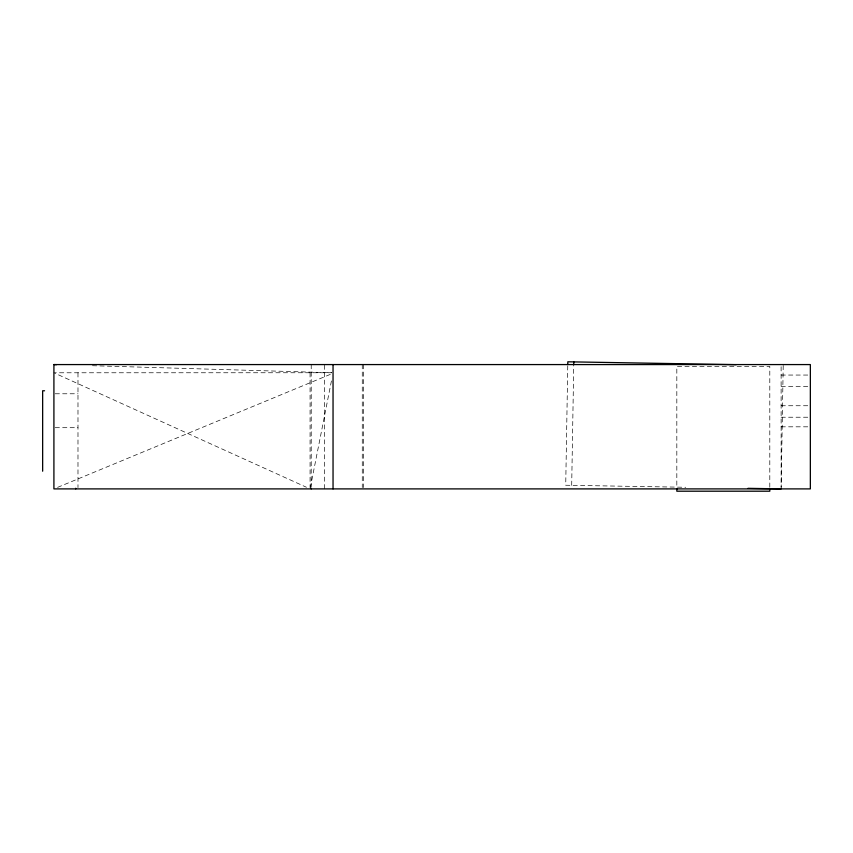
<?xml version="1.0" encoding="UTF-8"?>
<svg xmlns="http://www.w3.org/2000/svg" width="853" height="853" viewBox="0 0 853 853"><rect width="100%" height="100%" fill="white"/><g stroke="black" fill="none" stroke-linecap="round" stroke-linejoin="round"><path stroke-width="0.64" stroke-dasharray="4.26 3.2" d="M567.757 365.788L565.72 485.24L685.684 487.276M571.691 485.336L573.749 364.562M783.214 365.468L781.145 487.564L781.113 365.425M310.343 487.585L331.497 380.619M57.599 487.372L331.7 373.806M781.113 375.053L809.017 375.053M781.113 386.548L809.017 386.548M55.178 393.777L77.986 393.777M781.113 405.74L809.017 405.74M781.113 417.224L809.017 417.224M781.113 426.82L809.017 426.82M55.178 427.694L77.986 427.694M92.455 365.713L331.71 372.75L53.91 372.782L306.451 487.255M769.801 487.212L769.801 366.438L676.824 366.438L676.824 487.212M363.389 364.572L363.389 487.575M362.269 364.572L362.269 487.575M324.641 365.137L324.641 488.897M311.217 364.572L311.217 486.946M310.076 372.782L310.076 487.575M77.986 372.782L77.986 487.575"/><path stroke-width="1.28" d="M567.778 364.455L567.821 361.8L736.192 364.668M573.749 364.572L573.792 361.907M53.91 364.572L810.35 364.572L810.35 488.897L53.91 488.897L53.91 364.572L56.565 364.657M44.569 390.77L42.65 390.77L42.65 471.208M747.985 488.332L781.113 488.897M769.801 488.545L769.801 491.2L676.824 491.2L676.824 488.545M333.043 364.572L333.043 488.897M311.217 488.268L311.217 488.897M75.736 488.268L75.736 488.897"/></g></svg>
